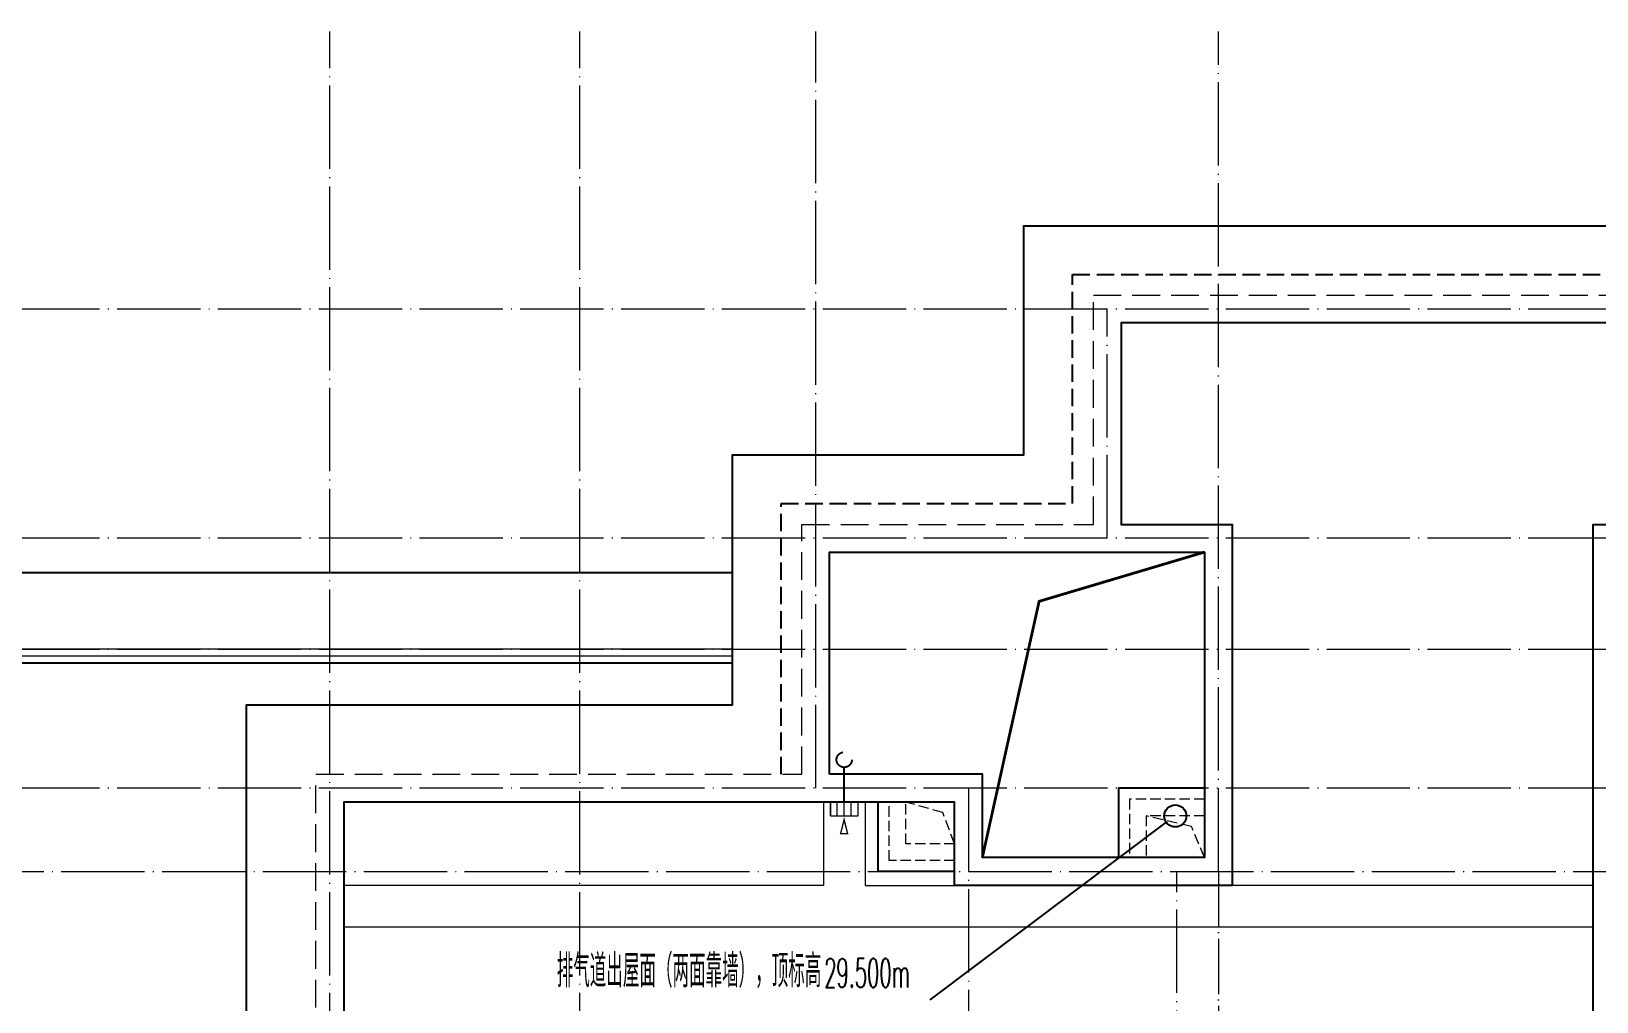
# Model space of a CAD drawing. Extents: x -518115 to 790560, y -210384 to 1628073.
# Drawn here: x 448167 to 459442, y 216970 to 223957 of the extents above; entities that cross this region are included whole.
import ezdxf

# ---------------------------------------------------------------- set-up
doc = ezdxf.new("R2010")
doc.units = 0
doc.header["$LTSCALE"] = 1000
doc.header["$MEASUREMENT"] = 0
for name, pattern in [('#P_--_20B1_001_t3$0$DASH', [0.35, 0.25, -0.1]), ('$1$DASH', [0.35, 0.25, -0.1]), ('DASH', [0.35, 0.25, -0.1]), ('DOTE', [2.42, 2, -0.2, 0.02, -0.2])]:
    doc.linetypes.add(name, pattern=pattern)
for name, color, linetype in [('DIM_IDEN', 67, 'Continuous'), ('PUB_TEXT', 4, 'Continuous'), ('ROOF', 183, 'Continuous'), ('VPIPE-凝结', 150, 'Continuous'), ('VPIPE-雨水', 4, 'DASH'), ('看线', 251, 'Continuous')]:
    doc.layers.add(name, color=color, linetype=linetype)
for name, color, linetype, lineweight in [('DOTE', 19, 'DOTE', 9), ('平面-分水线', 214, 'Continuous', 15), ('平面-排水沟', 86, 'Continuous', 15), ('平面-栏杆', 135, 'Continuous', 15), ('平面-看线', 45, 'Continuous', 15), ('线脚', 6, 'Continuous', 15)]:
    doc.layers.add(name, color=color, linetype=linetype, lineweight=lineweight)
doc.styles.add('_TCH_DIM', font='SIMPLEX.shx', dxfattribs={"width": 0.7, "bigfont": 'GBCBIG.shx'})

# ---------------------------------------------------------------- blocks, each defined once
blk = doc.blocks.new('GDFGDGR')
blk.add_lwpolyline([(436416, 217907), (436967, 217907), (436967, 218407)])
at = {"layer": '线脚', "color": 150, "linetype": '$1$DASH', "ltscale": 0.3}
blk.add_lwpolyline([(436767, 218407), (436416, 218407), (436416, 218107), (436767, 218107)], close=True, dxfattribs=at)
for points in [[(436416, 217987), (436887, 217987), (436887, 218407)], [(436416, 218107), (436502, 218331), (436767, 218407)]]:
    blk.add_lwpolyline(points, dxfattribs=at)
blk = doc.blocks.new('GFGDGDR')
blk.add_lwpolyline([(434617, 218508), (435237, 218508), (435237, 218008)])
at = {"layer": '线脚', "color": 150, "linetype": '$1$DASH', "ltscale": 0.3}
for points in [[(434617, 218428), (435157, 218428), (435157, 218008)], [(434617, 218008), (434710, 218232), (435037, 218308)]]:
    blk.add_lwpolyline(points, dxfattribs=at)
blk.add_lwpolyline([(435037, 218008), (434617, 218008), (434617, 218308), (435037, 218308)], close=True, dxfattribs=at)
blk = doc.blocks.new('DFSFSF')
at = {"layer": '平面-分水线'}
for p, q in [((697142, 775568), (697142, 775668)), ((697342, 775668), (697143, 775668)), ((697193, 775568), (697193, 775668)), ((697243, 775568), (697243, 775668)), ((697292, 775568), (697292, 775668)), ((697342, 775668), (697342, 775568)), ((697342, 775568), (697342, 775668)), ((697342, 775568), (697143, 775568))]:
    blk.add_line(p, q, dxfattribs=at)
blk = doc.blocks.new('DFGDGDGD')
at = {"layer": '平面-分水线', "const_width": 10}
blk.add_lwpolyline([(697268, 775441), (697243, 775541), (697218, 775441)], close=True, dxfattribs=at)
blk.add_blockref('DFSFSF', (0, 0))
blk = doc.blocks.new('GDGDGDSDA')
at = {"layer": 'DOTE', "linetype": 'DOTE', "ltscale": 0.3}
for p, q in [((449035, 367858), (449035, 376108)), ((450835, 367858), (450835, 376108)), ((452535, 370658), (452535, 376108)), ((455435, 370059), (455435, 376108)), ((471335, 374108), (417335, 374108)), ((454635, 372458), (454635, 374108)), ((471335, 372458), (417335, 372458)), ((471335, 371658), (417335, 371658)), ((471335, 370658), (417335, 370658)), ((453635, 370658), (453635, 359558)), ((417335, 370059), (471335, 370059)), ((455135, 368458), (455135, 370058))]:
    blk.add_line(p, q, dxfattribs=at)

msp = doc.modelspace()

# ---------------------------------------------------------------- linework, layer by layer
at = {"color": 6, "const_width": 20}
msp.add_lwpolyline([(455016.6, 218007.5), (455425.5, 219852.5), (456616.6, 220207)], dxfattribs=at)
at = {"layer": 'DIM_IDEN'}
msp.add_line((454641.7, 216982.2), (456341.9, 218261.7), dxfattribs=at)
msp.add_circle((456406.4, 218307.5), 79.2, dxfattribs=at)
at = {"layer": 'DOTE', "ltscale": 0.2}
msp.add_line((456716.6, 217907.3), (456716.6, 216307), dxfattribs=at)
at = {"layer": 'ROOF', "ltscale": 0.8}
for points in [[(447866.6, 211307), (447866.6, 216307), (449716.6, 216307), (449716.6, 219107), (453216.6, 219107), (453216.6, 220907), (455316.6, 220907), (455316.6, 222557), (460916.6, 222557), (460916.6, 220907), (463016.6, 220907), (463016.6, 219107), (466516.6, 219107), (466516.6, 216807), (467216.6, 216807)], [(460216.6, 220407), (460216.6, 221857), (456016.6, 221857), (456016.6, 220407), (456816.6, 220407), (456816.6, 217807.3), (454816.8, 217807.3), (454816.8, 218407), (450416.6, 218407), (450416.6, 215607), (448566.6, 215607), (448566.6, 211307.1), (455016.6, 211306.9), (455016.6, 209507), (461216.5, 209507), (461216.5, 211306.9), (467016.6, 211307.1), (467016.6, 215607), (465816.6, 215607), (465816.6, 218407), (464216.6, 218407), (464216.6, 215607), (459466.6, 215607)], [(459416.6, 216407), (459416.6, 220407), (460216.6, 220407)]]:
    msp.add_lwpolyline(points, dxfattribs=at)
msp.add_lwpolyline([(453916.6, 218607), (453916.6, 220207), (456616.6, 220207), (456616.6, 218007.5), (455016.6, 218007.5), (455016.6, 218607)], close=True, dxfattribs=at)
at = {"layer": 'ROOF', "color": 251, "ltscale": 0.8, "true_color": 0x636466}
for points in [[(453216.6, 220057), (446866.6, 220057), (446866.6, 219057), (445616.6, 219057)], [(453216.6, 219407), (447516.6, 219407), (447516.6, 218407), (445816.6, 218407)]]:
    msp.add_lwpolyline(points, dxfattribs=at)
at = {"layer": 'VPIPE-凝结'}
msp.add_line((454021.5, 218407), (454021.5, 218657), dxfattribs=at)
at = {"layer": 'VPIPE-雨水'}
msp.add_circle((454021.6, 218712), 55, dxfattribs=at)
at = {"layer": '平面-排水沟'}
for p, q in [((453871.5, 218407), (453871.5, 217807.3)), ((454171.5, 218407), (454171.5, 217807.3)), ((453871.5, 217807.3), (450416.6, 217807.3)), ((454171.5, 217807.3), (454816.8, 217807.3)), ((459416.6, 217807.3), (456816.6, 217807.3)), ((459416.6, 217507.3), (450416.6, 217507.3))]:
    msp.add_line(p, q, dxfattribs=at)
at = {"layer": '平面-栏杆', "color": 251, "true_color": 0x636466}
for points in [[(453216.6, 219507), (447416.6, 219507), (447416.6, 218507), (445816.6, 218507)], [(453216.6, 219457), (447466.6, 219457), (447466.6, 218457), (445816.6, 218457)]]:
    msp.add_lwpolyline(points, dxfattribs=at)
at = {"layer": '平面-看线', "linetype": 'DASH', "ltscale": 0.8}
msp.add_lwpolyline([(448166.6, 211307), (448366.6, 211307), (448366.6, 215807), (450216.6, 215807), (450216.6, 218607), (453716.6, 218607), (453716.6, 220407), (455816.6, 220407), (455816.6, 222057), (460416.6, 222057), (460416.6, 220407), (462516.6, 220407), (462516.6, 218607), (466016.6, 218607), (466016.6, 216707)], dxfattribs=at)
at = {"layer": '看线', "color": 202, "linetype": '#P_--_20B1_001_t3$0$DASH', "ltscale": 0.5}
msp.add_lwpolyline([(453566.6, 218607), (453566.6, 220557), (455666.6, 220557), (455666.6, 222207), (460566.6, 222207), (460566.6, 220557), (462666.6, 220557), (462666.6, 218607)], dxfattribs=at)

# ---------------------------------------------------------------- block references
msp.add_blockref('GDGDGDSDA', (1281.8, -152151.3))
at = {"xscale": -1}
msp.add_blockref('DFGDGDGD', (1151264, -557260.6), dxfattribs=at)
at = {"xscale": -1, "rotation": 1.334932164809288e-11}
for name in ['GDFGDGR', 'GFGDGDR']:
    msp.add_blockref(name, (891233.2, 0), dxfattribs=at)

# ---------------------------------------------------------------- texts
at = {"layer": 'PUB_TEXT', "style": '_TCH_DIM'}
for s, height, width, p in [('排气道出屋面（两面靠墙），顶标高', 236.312, 0.7, (451951.2, 217073.1)), ('29.500m', 208.25, 0.494118, (453877.9, 217073.1))]:
    msp.add_text(s, height=height, dxfattribs=dict(at, width=width)).set_placement(p)

doc.saveas('drawing.dxf')
